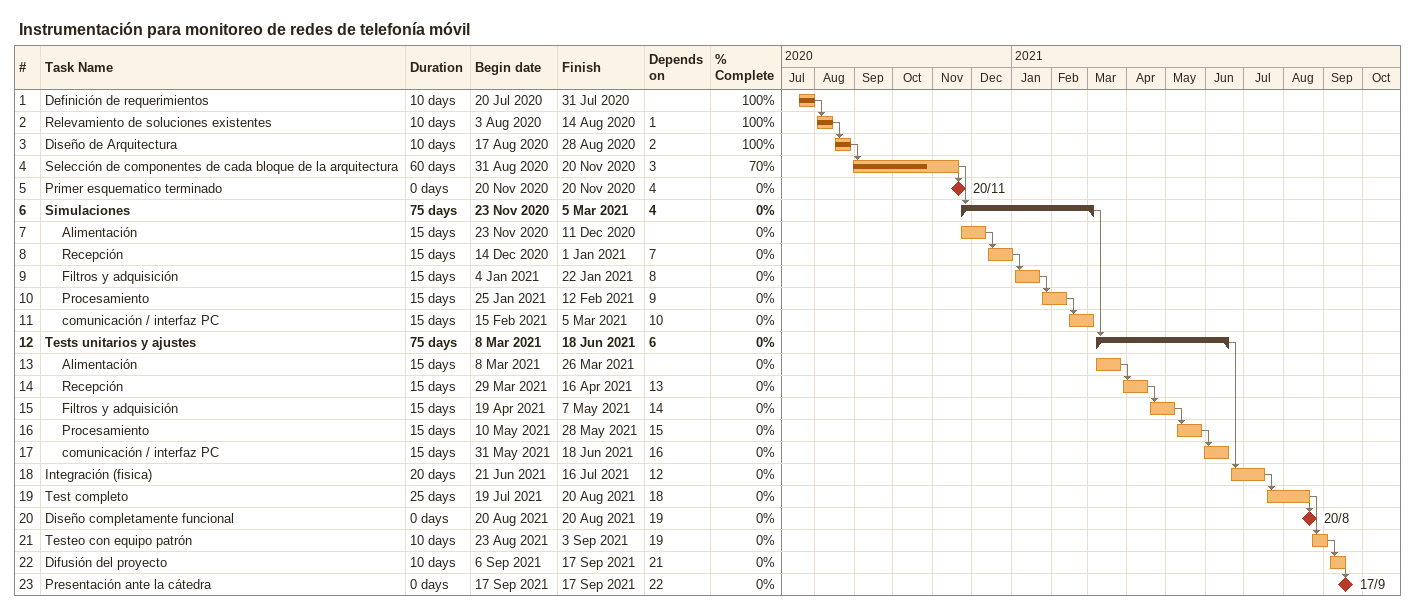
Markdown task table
Instrumentación para monitoreo de redes de telefonía móvil

| ID | Level | Task | Duration | Start | Finish | Predecessors | % complete |
|---|---|---|---|---|---|---|---|
| 1 | 1 | Definición de requerimientos | 10d | 2020-07-20 | 2020-07-31 |  | 100 |
| 2 | 1 | Relevamiento de soluciones existentes | 10d | 2020-08-03 | 2020-08-14 | 1 | 100 |
| 3 | 1 | Diseño de Arquitectura | 10d | 2020-08-17 | 2020-08-28 | 2 | 100 |
| 4 | 1 | Selección de componentes de cada bloque de la arquitectura | 60d | 2020-08-31 | 2020-11-20 | 3 | 70 |
| 5 | 1 | Primer esquematico terminado | 0d | 2020-11-20 | 2020-11-20 | 4 | 0 |
| 6 | 1 | **Simulaciones** | 75d | 2020-11-23 | 2021-03-05 | 4 | 0 |
| 7 | 2 | Alimentación | 15d | 2020-11-23 | 2020-12-11 |  | 0 |
| 8 | 2 | Recepción | 15d | 2020-12-14 | 2021-01-01 | 7 | 0 |
| 9 | 2 | Filtros y adquisición | 15d | 2021-01-04 | 2021-01-22 | 8 | 0 |
| 10 | 2 | Procesamiento | 15d | 2021-01-25 | 2021-02-12 | 9 | 0 |
| 11 | 2 | comunicación / interfaz PC | 15d | 2021-02-15 | 2021-03-05 | 10 | 0 |
| 12 | 1 | **Tests unitarios y ajustes** | 75d | 2021-03-08 | 2021-06-18 | 6 | 0 |
| 13 | 2 | Alimentación | 15d | 2021-03-08 | 2021-03-26 |  | 0 |
| 14 | 2 | Recepción | 15d | 2021-03-29 | 2021-04-16 | 13 | 0 |
| 15 | 2 | Filtros y adquisición | 15d | 2021-04-19 | 2021-05-07 | 14 | 0 |
| 16 | 2 | Procesamiento | 15d | 2021-05-10 | 2021-05-28 | 15 | 0 |
| 17 | 2 | comunicación / interfaz PC | 15d | 2021-05-31 | 2021-06-18 | 16 | 0 |
| 18 | 1 | Integración (fisica) | 20d | 2021-06-21 | 2021-07-16 | 12 | 0 |
| 19 | 1 | Test completo | 25d | 2021-07-19 | 2021-08-20 | 18 | 0 |
| 20 | 1 | Diseño completamente funcional | 0d | 2021-08-20 | 2021-08-20 | 19 | 0 |
| 21 | 1 | Testeo con equipo patrón | 10d | 2021-08-23 | 2021-09-03 | 19 | 0 |
| 22 | 1 | Difusión del proyecto | 10d | 2021-09-06 | 2021-09-17 | 21 | 0 |
| 23 | 1 | Presentación ante la cátedra | 0d | 2021-09-17 | 2021-09-17 | 22 | 0 |
